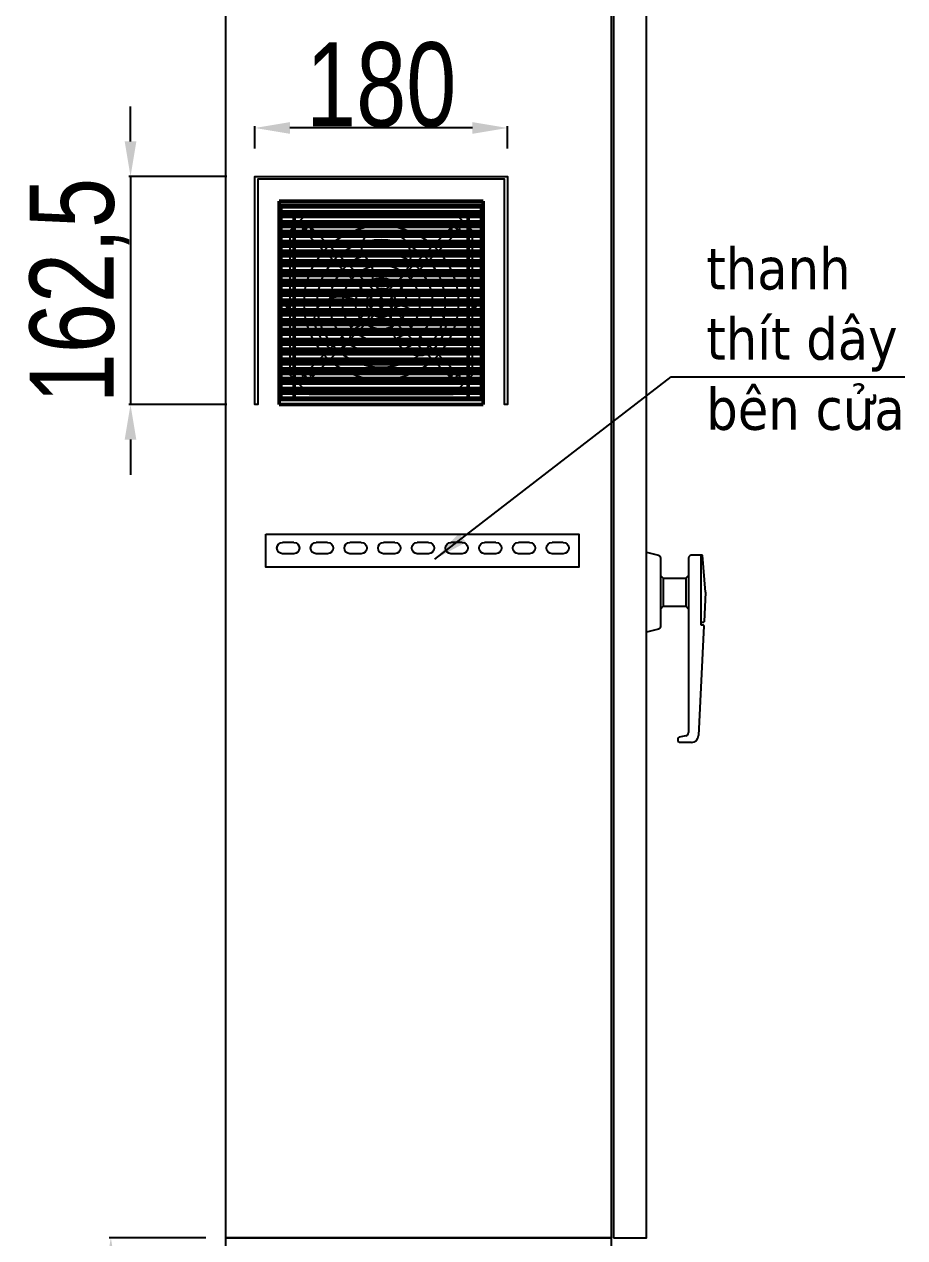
# Model space of a CAD drawing. Header units: inches. Extents: x 21 to 136330, y 8 to 58290.
# Drawn here: x 30891 to 31518, y 43671 to 44535 of the extents above; entities that cross this region are included whole.
import ezdxf

# ---------------------------------------------------------------- set-up
doc = ezdxf.new("R2010")
doc.units = ezdxf.units.IN
doc.header["$MEASUREMENT"] = 0
doc.linetypes.add('EPL_DASH', pattern=[1, 0.5, -0.5])
doc.linetypes.add('HIDDEN', pattern=[9.525, 6.35, -3.175])
for name, color, linetype, transparency in [('@.0.DM. KÍCH THƯỚC', 8, 'Continuous', 0.2), ('@.0.DM. KÍCH THƯỚC @ 1', 8, 'Continuous', 0.2), ('@.DM. KÍCH THƯỚC', 8, 'Continuous', 0.2), ('@.DM. KÍCH THƯỚC @ 1', 8, 'Continuous', 0.2)]:
    doc.layers.add(name, color=color, linetype=linetype, transparency=transparency)
for name, color, linetype in [('@.0.DM. NÉT CHÍNH', 7, 'Continuous'), ('@.0.DM. NÉT CHÍNH @ 1', 7, 'Continuous'), ('DIM', 96, 'Continuous'), ('equipments-cont.', 140, 'Continuous'), ('Text', 4, 'Continuous'), ('THIET BI DIEN', 5, 'Continuous')]:
    doc.layers.add(name, color=color, linetype=linetype)
doc.layers.add('Visible (ISO)', color=7, linetype='Continuous', lineweight=50)
doc.styles.add('Note Text (ISO)', font='tahoma.ttf')
doc.styles.add('roman', font='roman.shx', dxfattribs={"width": 0.8})
doc.dimstyles.new('Kích thước Duy Mạnh', dxfattribs={"dimtxt": 30, "dimasz": 25, "dimexe": 1.25, "dimexo": 20, "dimtad": 1, "dimdec": 1, "dimtxsty": 'roman', "dimcen": 2.5, "dimclrd": 8, "dimclre": 8, "dimclrt": 2, "dimadec": 0, "dimazin": 0, "dimtfac": 1, "dimtdec": 1, "dimtix": 1, "dimtmove": 0, "dimatfit": 3, "dimfxl": 1, "dimtfillclr": 1, "dimarcsym": 0})

# ---------------------------------------------------------------- blocks, each defined once
blk = doc.blocks.new('TV-HTS4')
at = {"layer": 'equipments-cont.'}
for p, q in [((40, 26.36), (32, 26.36)), ((38.97, -21), (38.97, 26.36)), ((42, 0), (40, 26.36)), ((12, 10), (10, 12)), ((12, 10), (28, 10)), ((12, 10), (12, -10)), ((28, 10), (30, 12)), ((28, 10), (28, -10)), ((42, 0), (41.08, -21.02)), ((12, -10), (10, -12)), ((12, -10), (28, -10)), ((28, -10), (30, -12)), ((40.95, -24.02), (37.13, -102.13)), ((38.97, -23.5), (38.97, -21)), ((40.45, -23.5), (38.97, -23.5)), ((40.58, -21.5), (39.47, -21.5)), ((27.99, -102.41), (23.3, -103.34)), ((22.5, -104.33), (22.5, -106.01)), ((32.13, -107.01), (23.5, -107.01))]:
    blk.add_line(p, q, dxfattribs=at)
blk.add_lwpolyline([(0, 28.5), (8.49, 26.38, -0.344151), (10, 24.44), (10, -24.44, -0.344151), (8.49, -26.38), (0, -28.5)], format="xyb", close=True, dxfattribs=at)
blk.add_lwpolyline([(30, 24.36), (30, -99.96)], dxfattribs=at)
for centre, radius, start, end in [((32, 24.36), 2, 90, 180), ((39.47, -21), 0.5, 180, 270), ((40.45, -24), 0.5, 357.48992, 90), ((40.58, -21), 0.5, 270, 357.48992), ((23.5, -104.33), 1, 101.30993, 180), ((27.5, -99.96), 2.5, 281.30993, 0), ((32.13, -102.01), 5, 270, 358.51927), ((23.5, -106.01), 1, 180, 270)]:
    blk.add_arc(centre, radius, start, end, dxfattribs=at)
blk = doc.blocks.new('A$C7B5F0327')
at = {"color": 253}
for p, q in [((4, 8), (12, 8)), ((4, 0), (12, 0))]:
    blk.add_line(p, q, dxfattribs=at)
for centre, start, end in [((4, 4), 90, 270), ((12, 4), 270, 90)]:
    blk.add_arc(centre, 4, start, end, dxfattribs=at)
blk = doc.blocks.new('*U270')
at = {"layer": 'DIM', "color": 7, "linetype": 'EPL_DASH', "xscale": -1}
blk.add_blockref('A$C7B5F0327', (8, -4), dxfattribs=at)
blk = doc.blocks.new('*U271')
at = {"layer": '@.DM. KÍCH THƯỚC', "color": 0, "linetype": 'ByBlock', "lineweight": -2, "transparency": 16777216}
for p in [(0, 0), (24, 0), (48, 0), (72, 0), (96, 0), (120, 0), (144, 0), (168, 0), (192, 0)]:
    blk.add_blockref('*U270', p, dxfattribs=at)
blk = doc.blocks.new('hgh')
at = {"layer": '@.0.DM. NÉT CHÍNH', "color": 1}
blk.add_lwpolyline([(-62, 62), (62, 62), (62, -62), (-62, -62)], close=True, dxfattribs=at)
at = {"layer": 'Visible (ISO)'}
for p, q in [((72.75, 72.5), (-72.75, 72.5)), ((-72.75, 72.5), (-72.75, 69.59)), ((-72.75, 68.42), (-72.75, 69.59)), ((-72.75, 69.59), (72.75, 69.59)), ((72.75, 69.59), (72.75, 72.5)), ((72.75, 69.59), (72.75, 68.42)), ((-72.75, 68.42), (72.75, 68.42)), ((-72.75, 67.26), (-72.75, 68.42)), ((-72.75, 63.76), (-72.75, 67.26)), ((-72.75, 67.26), (-71.59, 67.26)), ((-72.75, 61.44), (-72.75, 63.76)), ((72.75, 63.76), (-72.75, 63.76)), ((-72.75, 60.27), (-72.75, 61.44)), ((-72.75, 61.44), (72.75, 61.44)), ((-71.59, 68.42), (-71.59, 67.26)), ((-71.59, 67.26), (-71.59, 64.76)), ((-71.59, 64.76), (71.59, 64.76)), ((-71.59, 61.44), (-71.59, 60.27)), ((-61.98, 57.77), (-61.98, 61.44)), ((61.98, 61.44), (61.98, 57.77)), ((71.59, 67.26), (71.59, 68.42)), ((71.59, 64.76), (71.59, 67.26)), ((71.59, 67.26), (72.75, 67.26)), ((71.59, 60.27), (71.59, 61.44)), ((72.75, 68.42), (72.75, 67.26)), ((72.75, 67.26), (72.75, 63.76)), ((72.75, 63.76), (72.75, 61.44)), ((72.75, 61.44), (72.75, 60.27)), ((-72.75, 56.78), (-72.75, 60.27)), ((-72.75, 60.27), (-71.59, 60.27)), ((72.75, 56.78), (-72.75, 56.78)), ((-72.75, 54.45), (-72.75, 56.78)), ((-72.75, 53.28), (-72.75, 54.45)), ((-72.75, 54.45), (72.75, 54.45)), ((-72.75, 49.79), (-72.75, 53.28)), ((-72.75, 53.28), (-71.59, 53.28)), ((-71.59, 60.27), (-71.59, 57.77)), ((-71.59, 57.77), (71.59, 57.77)), ((-71.59, 54.45), (-71.59, 53.28)), ((-71.59, 53.28), (-71.59, 50.79)), ((-61.98, 50.79), (-61.98, 54.45)), ((61.98, 54.45), (61.98, 50.79)), ((71.59, 60.27), (72.75, 60.27)), ((71.59, 57.77), (71.59, 60.27)), ((71.59, 53.28), (71.59, 54.45)), ((71.59, 53.28), (72.75, 53.28)), ((71.59, 50.79), (71.59, 53.28)), ((72.75, 60.27), (72.75, 56.78)), ((72.75, 56.78), (72.75, 54.45)), ((72.75, 54.45), (72.75, 53.28)), ((72.75, 53.28), (72.75, 49.79)), ((72.75, 49.79), (-72.75, 49.79)), ((-72.75, 47.46), (-72.75, 49.79)), ((-72.75, 46.29), (-72.75, 47.46)), ((-72.75, 47.46), (72.75, 47.46)), ((-72.75, 42.8), (-72.75, 46.29)), ((-72.75, 46.29), (-71.59, 46.29)), ((-71.59, 50.79), (71.59, 50.79)), ((-71.59, 47.46), (-71.59, 46.29)), ((-71.59, 46.29), (-71.59, 43.8)), ((-71.59, 43.8), (71.59, 43.8)), ((-61.98, 43.8), (-61.98, 47.46)), ((61.98, 47.46), (61.98, 43.8)), ((71.59, 46.29), (71.59, 47.46)), ((71.59, 46.29), (72.75, 46.29)), ((71.59, 43.8), (71.59, 46.29)), ((72.75, 49.79), (72.75, 47.46)), ((72.75, 47.46), (72.75, 46.29)), ((72.75, 46.29), (72.75, 42.8)), ((72.75, 42.8), (-72.75, 42.8)), ((-72.75, 40.47), (-72.75, 42.8)), ((-72.75, 39.31), (-72.75, 40.47)), ((-72.75, 40.47), (72.75, 40.47)), ((-72.75, 35.81), (-72.75, 39.31)), ((-72.75, 39.31), (-71.59, 39.31)), ((72.75, 35.81), (-72.75, 35.81)), ((-72.75, 33.48), (-72.75, 35.81)), ((-71.59, 40.47), (-71.59, 39.31)), ((-71.59, 39.31), (-71.59, 36.81)), ((-71.59, 36.81), (71.59, 36.81)), ((-61.98, 36.81), (-61.98, 40.47)), ((61.98, 40.47), (61.98, 36.81)), ((71.59, 39.31), (71.59, 40.47)), ((71.59, 39.31), (72.75, 39.31)), ((71.59, 36.81), (71.59, 39.31)), ((72.75, 42.8), (72.75, 40.47)), ((72.75, 40.47), (72.75, 39.31)), ((72.75, 39.31), (72.75, 35.81)), ((72.75, 35.81), (72.75, 33.48)), ((-72.75, 32.32), (-72.75, 33.48)), ((-72.75, 33.48), (72.75, 33.48)), ((-72.75, 28.82), (-72.75, 32.32)), ((-72.75, 32.32), (-71.59, 32.32)), ((72.75, 28.82), (-72.75, 28.82)), ((-72.75, 26.49), (-72.75, 28.82)), ((-72.75, 25.33), (-72.75, 26.49)), ((-72.75, 26.49), (72.75, 26.49)), ((-71.59, 33.48), (-71.59, 32.32)), ((-71.59, 32.32), (-71.59, 29.82)), ((-71.59, 29.82), (71.59, 29.82)), ((-71.59, 26.49), (-71.59, 25.33)), ((-61.98, 29.82), (-61.98, 33.48)), ((-61.98, 22.83), (-61.98, 26.49)), ((61.98, 33.48), (61.98, 29.82)), ((61.98, 26.49), (61.98, 22.83)), ((71.59, 32.32), (71.59, 33.48)), ((71.59, 32.32), (72.75, 32.32)), ((71.59, 29.82), (71.59, 32.32)), ((71.59, 25.33), (71.59, 26.49)), ((72.75, 33.48), (72.75, 32.32)), ((72.75, 32.32), (72.75, 28.82)), ((72.75, 28.82), (72.75, 26.49)), ((72.75, 26.49), (72.75, 25.33)), ((-72.75, 21.84), (-72.75, 25.33)), ((-72.75, 25.33), (-71.59, 25.33)), ((72.75, 21.84), (-72.75, 21.84)), ((-72.75, 19.51), (-72.75, 21.84)), ((-72.75, 18.34), (-72.75, 19.51)), ((-72.75, 19.51), (72.75, 19.51)), ((-72.75, 14.85), (-72.75, 18.34)), ((-72.75, 18.34), (-71.59, 18.34)), ((-71.59, 25.33), (-71.59, 22.83)), ((-71.59, 22.83), (71.59, 22.83)), ((-71.59, 19.51), (-71.59, 18.34)), ((-71.59, 18.34), (-71.59, 15.85)), ((-61.98, 15.85), (-61.98, 19.51)), ((61.98, 19.51), (61.98, 15.85)), ((71.59, 25.33), (72.75, 25.33)), ((71.59, 22.83), (71.59, 25.33)), ((71.59, 18.34), (71.59, 19.51)), ((71.59, 18.34), (72.75, 18.34)), ((71.59, 15.85), (71.59, 18.34)), ((72.75, 25.33), (72.75, 21.84)), ((72.75, 21.84), (72.75, 19.51)), ((72.75, 19.51), (72.75, 18.34)), ((72.75, 18.34), (72.75, 14.85)), ((72.75, 14.85), (-72.75, 14.85)), ((-72.75, 12.52), (-72.75, 14.85)), ((-72.75, 11.35), (-72.75, 12.52)), ((-72.75, 12.52), (72.75, 12.52)), ((-72.75, 7.86), (-72.75, 11.35)), ((-72.75, 11.35), (-71.59, 11.35)), ((-71.59, 15.85), (71.59, 15.85)), ((-71.59, 12.52), (-71.59, 11.35)), ((-71.59, 11.35), (-71.59, 8.86)), ((-71.59, 8.86), (71.59, 8.86)), ((-61.98, 8.86), (-61.98, 12.52)), ((61.98, 12.52), (61.98, 8.86)), ((71.59, 11.35), (71.59, 12.52)), ((71.59, 11.35), (72.75, 11.35)), ((71.59, 8.86), (71.59, 11.35)), ((72.75, 14.85), (72.75, 12.52)), ((72.75, 12.52), (72.75, 11.35)), ((72.75, 11.35), (72.75, 7.86)), ((72.75, 7.86), (-72.75, 7.86)), ((-72.75, 5.53), (-72.75, 7.86)), ((-72.75, 4.36), (-72.75, 5.53)), ((-72.75, 5.53), (72.75, 5.53)), ((-72.75, 0.87), (-72.75, 4.36)), ((-72.75, 4.36), (-71.59, 4.36)), ((72.75, 0.87), (-72.75, 0.87)), ((-72.75, -1.46), (-72.75, 0.87)), ((-71.59, 5.53), (-71.59, 4.36)), ((-71.59, 4.36), (-71.59, 1.87)), ((-71.59, 1.87), (71.59, 1.87)), ((-61.98, 1.87), (-61.98, 5.53)), ((61.98, 5.53), (61.98, 1.87)), ((71.59, 4.36), (71.59, 5.53)), ((71.59, 4.36), (72.75, 4.36)), ((71.59, 1.87), (71.59, 4.36)), ((72.75, 7.86), (72.75, 5.53)), ((72.75, 5.53), (72.75, 4.36)), ((72.75, 4.36), (72.75, 0.87)), ((72.75, 0.87), (72.75, -1.46)), ((-72.75, -2.62), (-72.75, -1.46)), ((-72.75, -1.46), (72.75, -1.46)), ((-72.75, -6.12), (-72.75, -2.62)), ((-72.75, -2.62), (-71.59, -2.62)), ((72.75, -6.12), (-72.75, -6.12)), ((-72.75, -8.45), (-72.75, -6.12)), ((-72.75, -9.61), (-72.75, -8.45)), ((-72.75, -8.45), (72.75, -8.45)), ((-71.59, -1.46), (-71.59, -2.62)), ((-71.59, -2.62), (-71.59, -5.12)), ((-71.59, -5.12), (71.59, -5.12)), ((-71.59, -8.45), (-71.59, -9.61)), ((-61.98, -5.12), (-61.98, -1.46)), ((-61.98, -12.11), (-61.98, -8.45)), ((61.98, -1.46), (61.98, -5.12)), ((61.98, -8.45), (61.98, -12.11)), ((71.59, -2.62), (71.59, -1.46)), ((71.59, -2.62), (72.75, -2.62)), ((71.59, -5.12), (71.59, -2.62)), ((71.59, -9.61), (71.59, -8.45)), ((72.75, -1.46), (72.75, -2.62)), ((72.75, -2.62), (72.75, -6.12)), ((72.75, -6.12), (72.75, -8.45)), ((72.75, -8.45), (72.75, -9.61)), ((-72.75, -13.11), (-72.75, -9.61)), ((-72.75, -9.61), (-71.59, -9.61)), ((72.75, -13.11), (-72.75, -13.11)), ((-72.75, -15.44), (-72.75, -13.11)), ((-72.75, -16.6), (-72.75, -15.44)), ((-72.75, -15.44), (72.75, -15.44)), ((-72.75, -20.09), (-72.75, -16.6)), ((-72.75, -16.6), (-71.59, -16.6)), ((-71.59, -9.61), (-71.59, -12.11)), ((-71.59, -12.11), (71.59, -12.11)), ((-71.59, -15.44), (-71.59, -16.6)), ((-71.59, -16.6), (-71.59, -19.1)), ((-61.98, -19.1), (-61.98, -15.44)), ((61.98, -15.44), (61.98, -19.1)), ((71.59, -9.61), (72.75, -9.61)), ((71.59, -12.11), (71.59, -9.61)), ((71.59, -16.6), (71.59, -15.44)), ((71.59, -16.6), (72.75, -16.6)), ((71.59, -19.1), (71.59, -16.6)), ((72.75, -9.61), (72.75, -13.11)), ((72.75, -13.11), (72.75, -15.44)), ((72.75, -15.44), (72.75, -16.6)), ((72.75, -16.6), (72.75, -20.09)), ((72.75, -20.09), (-72.75, -20.09)), ((-72.75, -22.42), (-72.75, -20.09)), ((-72.75, -23.59), (-72.75, -22.42)), ((-72.75, -22.42), (72.75, -22.42)), ((-72.75, -27.08), (-72.75, -23.59)), ((-72.75, -23.59), (-71.59, -23.59)), ((-71.59, -19.1), (71.59, -19.1)), ((-71.59, -22.42), (-71.59, -23.59)), ((-71.59, -23.59), (-71.59, -26.08)), ((-61.98, -26.08), (-61.98, -22.42)), ((61.98, -22.42), (61.98, -26.08)), ((71.59, -23.59), (71.59, -22.42)), ((71.59, -23.59), (72.75, -23.59)), ((71.59, -26.08), (71.59, -23.59)), ((72.75, -20.09), (72.75, -22.42)), ((72.75, -22.42), (72.75, -23.59)), ((72.75, -23.59), (72.75, -27.08)), ((72.75, -27.08), (-72.75, -27.08)), ((-72.75, -29.41), (-72.75, -27.08)), ((-72.75, -30.58), (-72.75, -29.41)), ((-72.75, -29.41), (72.75, -29.41)), ((-72.75, -34.07), (-72.75, -30.58)), ((-72.75, -30.58), (-71.59, -30.58)), ((72.75, -34.07), (-72.75, -34.07)), ((-72.75, -36.4), (-72.75, -34.07)), ((-71.59, -26.08), (71.59, -26.08)), ((-71.59, -29.41), (-71.59, -30.58)), ((-71.59, -30.58), (-71.59, -33.07)), ((-71.59, -33.07), (71.59, -33.07)), ((-61.98, -33.07), (-61.98, -29.41)), ((61.98, -29.41), (61.98, -33.07)), ((71.59, -30.58), (71.59, -29.41)), ((71.59, -30.58), (72.75, -30.58)), ((71.59, -33.07), (71.59, -30.58)), ((72.75, -27.08), (72.75, -29.41)), ((72.75, -29.41), (72.75, -30.58)), ((72.75, -30.58), (72.75, -34.07)), ((72.75, -34.07), (72.75, -36.4)), ((-72.75, -37.56), (-72.75, -36.4)), ((-72.75, -36.4), (72.75, -36.4)), ((-72.75, -41.06), (-72.75, -37.56)), ((-72.75, -37.56), (-71.59, -37.56)), ((72.75, -41.06), (-72.75, -41.06)), ((-72.75, -43.39), (-72.75, -41.06)), ((-71.59, -36.4), (-71.59, -37.56)), ((-71.59, -37.56), (-71.59, -40.06)), ((-71.59, -40.06), (71.59, -40.06)), ((-61.98, -40.06), (-61.98, -36.4)), ((61.98, -36.4), (61.98, -40.06)), ((71.59, -37.56), (71.59, -36.4)), ((71.59, -37.56), (72.75, -37.56)), ((71.59, -40.06), (71.59, -37.56)), ((72.75, -36.4), (72.75, -37.56)), ((72.75, -37.56), (72.75, -41.06)), ((72.75, -41.06), (72.75, -43.39)), ((-72.75, -44.55), (-72.75, -43.39)), ((-72.75, -43.39), (72.75, -43.39)), ((-72.75, -48.05), (-72.75, -44.55)), ((-72.75, -44.55), (-71.59, -44.55)), ((72.75, -48.05), (-72.75, -48.05)), ((-72.75, -50.38), (-72.75, -48.05)), ((-72.75, -51.54), (-72.75, -50.38)), ((-72.75, -50.38), (72.75, -50.38)), ((-72.75, -55.04), (-72.75, -51.54)), ((-72.75, -51.54), (-71.59, -51.54)), ((-71.59, -43.39), (-71.59, -44.55)), ((-71.59, -44.55), (-71.59, -47.05)), ((-71.59, -47.05), (71.59, -47.05)), ((-71.59, -50.38), (-71.59, -51.54)), ((-71.59, -51.54), (-71.59, -54.04)), ((-61.98, -47.05), (-61.98, -43.39)), ((-61.98, -54.04), (-61.98, -50.38)), ((61.98, -43.39), (61.98, -47.05)), ((61.98, -50.38), (61.98, -54.04)), ((71.59, -44.55), (71.59, -43.39)), ((71.59, -44.55), (72.75, -44.55)), ((71.59, -47.05), (71.59, -44.55)), ((71.59, -51.54), (71.59, -50.38)), ((71.59, -51.54), (72.75, -51.54)), ((71.59, -54.04), (71.59, -51.54)), ((72.75, -43.39), (72.75, -44.55)), ((72.75, -44.55), (72.75, -48.05)), ((72.75, -48.05), (72.75, -50.38)), ((72.75, -50.38), (72.75, -51.54)), ((72.75, -51.54), (72.75, -55.04)), ((72.75, -55.04), (-72.75, -55.04)), ((-72.75, -57.36), (-72.75, -55.04)), ((-72.75, -58.53), (-72.75, -57.36)), ((-72.75, -57.36), (72.75, -57.36)), ((-72.75, -62.02), (-72.75, -58.53)), ((-72.75, -58.53), (-71.59, -58.53)), ((-71.59, -54.04), (71.59, -54.04)), ((-71.59, -57.36), (-71.59, -58.53)), ((-71.59, -58.53), (-71.59, -61.03)), ((-61.98, -61.03), (-61.98, -57.36)), ((61.98, -57.36), (61.98, -61.03)), ((71.59, -58.53), (71.59, -57.36)), ((71.59, -58.53), (72.75, -58.53)), ((71.59, -61.03), (71.59, -58.53)), ((72.75, -55.04), (72.75, -57.36)), ((72.75, -57.36), (72.75, -58.53)), ((72.75, -58.53), (72.75, -62.02)), ((72.75, -62.02), (-72.75, -62.02)), ((-72.75, -72.5), (-72.75, -62.02)), ((-72.75, -65.52), (-72.75, -64.35)), ((-72.75, -64.35), (72.75, -64.35)), ((-72.75, -69.01), (-72.75, -65.52)), ((-72.75, -65.52), (-71.59, -65.52)), ((72.75, -69.01), (-72.75, -69.01)), ((-71.59, -61.03), (71.59, -61.03)), ((-71.59, -64.35), (-71.59, -65.52)), ((-71.59, -65.52), (-71.59, -68.01)), ((-71.59, -68.01), (71.59, -68.01)), ((-61.98, -68.01), (-61.98, -64.35)), ((61.98, -64.35), (61.98, -68.01)), ((71.59, -65.52), (71.59, -64.35)), ((71.59, -65.52), (72.75, -65.52)), ((71.59, -68.01), (71.59, -65.52)), ((72.75, -62.02), (72.75, -72.5)), ((72.75, -64.35), (72.75, -65.52)), ((72.75, -65.52), (72.75, -69.01)), ((72.75, -72.5), (-72.75, -72.5))]:
    blk.add_line(p, q, dxfattribs=at)
for centre in [(-66.64, -1.75), (66.64, -1.75)]:
    blk.add_arc(centre, 0.944, 162.03406, 17.96594, dxfattribs=at)
blk = doc.blocks.new('quattt')
at = {"layer": 'THIET BI DIEN', "color": 250, "ltscale": 80}
for p, q in [((-60579.79, -37865.61), (-60587.53, -37865.61)), ((-60583.66, -37861.74), (-60583.66, -37869.48))]:
    blk.add_line(p, q, dxfattribs=at)
at = {"layer": 'THIET BI DIEN', "color": 8, "linetype": 'HIDDEN', "ltscale": 30}
blk.add_lwpolyline([(-60634.98, -37930.61), (-60532.35, -37930.61), (-60518.66, -37916.93), (-60518.66, -37814.3), (-60532.35, -37800.61), (-60634.98, -37800.61), (-60648.66, -37814.3), (-60648.66, -37916.93)], close=True, dxfattribs=at)
at = {"layer": 'THIET BI DIEN', "color": 11, "ltscale": 80}
for points in [[(-60530.44, -37918.83), (-60530.44, -37918.83, 0.414214), (-60530.44, -37914.96), (-60633.01, -37812.39, 0.414214), (-60636.88, -37812.39), (-60636.88, -37812.39, 0.414214), (-60636.88, -37816.26), (-60534.32, -37918.83, 0.414214)], [(-60636.88, -37918.83), (-60636.88, -37918.83, -0.414214), (-60636.88, -37914.96), (-60534.32, -37812.39, -0.414214), (-60530.44, -37812.39), (-60530.44, -37812.39, -0.414214), (-60530.44, -37816.26), (-60633.01, -37918.83, -0.414214)]]:
    blk.add_lwpolyline(points, format="xyb", close=True, dxfattribs=at)
for centre, radius in [((-60635.98, -37813.3), 3.42), ((-60531.35, -37813.3), 3.42), ((-60583.66, -37866.13), 45.61), ((-60583.66, -37866.13), 36.49), ((-60583.66, -37866.13), 27.37), ((-60583.66, -37866.13), 18.25), ((-60635.98, -37917.93), 3.42), ((-60531.35, -37917.93), 3.42)]:
    blk.add_circle(centre, radius, dxfattribs=at)
at = {"layer": 'THIET BI DIEN', "color": 6, "ltscale": 15}
blk.add_circle((-60583.66, -37865.61), 55, dxfattribs=at)
at = {"layer": 'THIET BI DIEN', "color": 2, "ltscale": 80}
for centre in [(-60635.95, -37813.33), (-60531.38, -37813.33), (-60635.95, -37917.89), (-60531.38, -37917.89)]:
    blk.add_circle(centre, 2.05, dxfattribs=at)
at = {"layer": 'THIET BI DIEN', "ltscale": 15}
blk.add_circle((-60583.66, -37865.61), 10.38, dxfattribs=at)
at = {"layer": 'THIET BI DIEN', "color": 250, "ltscale": 80}
blk.add_circle((-60583.66, -37865.61), 8.18, dxfattribs=at)
at = {"layer": 'THIET BI DIEN', "ltscale": 15}
for points in [[(-60580.38, -37855.76), (-60567.72, -37845.8), (-60562.61, -37832.98), (-60566.26, -37821.3), (-60583.66, -37815.78), (-60596.31, -37820.47), (-60597.31, -37828.78), (-60590.55, -37839.37), (-60588.68, -37852.4), (-60585.58, -37855.41)], [(-60593.83, -37867.69), (-60608.79, -37861.71), (-60622.45, -37863.69), (-60630.74, -37872.7), (-60626.82, -37890.53), (-60616.44, -37899.13), (-60608.74, -37895.84), (-60602.95, -37884.7), (-60592.6, -37876.56), (-60591.54, -37872.37)], [(-60576.78, -37873.38), (-60574.48, -37889.32), (-60565.93, -37900.16), (-60553.99, -37902.84), (-60540.51, -37890.53), (-60538.24, -37877.23), (-60544.95, -37872.21), (-60557.49, -37872.77), (-60569.71, -37867.88), (-60573.87, -37869.06)]]:
    blk.add_spline(points, degree=3, dxfattribs=at)
blk = doc.blocks.new('*D834')
at = {"layer": '@.DM. KÍCH THƯỚC', "color": 8, "lineweight": -2, "transparency": 16777216}
for p, q in [((31020.31, 43670.62), (30951.38, 43670.62)), ((31004.31, 43470.62), (30951.38, 43470.62))]:
    blk.add_line(p, q, dxfattribs=at)
at = {"layer": '@.DM. KÍCH THƯỚC', "lineweight": -2, "transparency": 16777216}
blk.add_line((30952.63, 43645.62), (30952.63, 43495.62), dxfattribs=at)
at = {"layer": '@.DM. KÍCH THƯỚC', "transparency": 16777216}
for points in [[(30948.46, 43645.62), (30956.79, 43645.62), (30952.63, 43670.62)], [(30948.46, 43495.62), (30956.79, 43495.62), (30952.63, 43470.62)]]:
    blk.add_solid(points, dxfattribs=at)
at = {"layer": 'Defpoints', "color": 0, "transparency": 16777216}
for p in [(31040.31, 43670.62), (30952.63, 43470.62), (31024.31, 43470.62)]:
    blk.add_point(p, dxfattribs=at)
at = {"layer": '@.DM. KÍCH THƯỚC', "color": 2, "transparency": 16777216, "insert": (30892, 43508.91), "char_height": 60, "attachment_point": 1, "rotation": 90, "style": 'roman'}
blk.add_mtext('200', dxfattribs=at)
blk = doc.blocks.new('*D870')
at = {"layer": '@.0.DM. NÉT CHÍNH', "color": 8, "lineweight": -2, "transparency": 16777216}
for p, q in [((31055.29, 44446.87), (31055.29, 44462.72)), ((31235.29, 44446.87), (31235.29, 44462.72))]:
    blk.add_line(p, q, dxfattribs=at)
at = {"layer": '@.0.DM. NÉT CHÍNH', "lineweight": -2, "transparency": 16777216}
blk.add_line((31210.29, 44461.47), (31080.29, 44461.47), dxfattribs=at)
at = {"layer": '@.0.DM. NÉT CHÍNH', "transparency": 16777216}
for points in [[(31080.29, 44465.64), (31080.29, 44457.31), (31055.29, 44461.47)], [(31210.29, 44465.64), (31210.29, 44457.31), (31235.29, 44461.47)]]:
    blk.add_solid(points, dxfattribs=at)
at = {"layer": 'Defpoints', "color": 0, "transparency": 16777216}
for p in [(31055.29, 44461.47), (31055.29, 44426.87), (31235.29, 44426.87)]:
    blk.add_point(p, dxfattribs=at)
at = {"layer": '@.0.DM. NÉT CHÍNH', "color": 2, "transparency": 16777216, "insert": (31145.29, 44492.1), "char_height": 60, "attachment_point": 5, "style": 'roman'}
blk.add_mtext('180', dxfattribs=at)
blk = doc.blocks.new('*D871')
at = {"layer": '@.0.DM. NÉT CHÍNH', "lineweight": -2, "transparency": 16777216}
for p, q in [((30966.64, 44451.87), (30966.64, 44476.87)), ((30966.64, 44426.87), (30966.64, 44264.37)), ((30966.64, 44239.37), (30966.64, 44214.37))]:
    blk.add_line(p, q, dxfattribs=at)
at = {"layer": '@.0.DM. NÉT CHÍNH', "color": 8, "lineweight": -2, "transparency": 16777216}
for p, q in [((31035.29, 44426.87), (30965.39, 44426.87)), ((31035.29, 44264.37), (30965.39, 44264.37))]:
    blk.add_line(p, q, dxfattribs=at)
at = {"layer": '@.0.DM. NÉT CHÍNH', "transparency": 16777216}
for points in [[(30962.47, 44451.87), (30970.8, 44451.87), (30966.64, 44426.87)], [(30962.47, 44239.37), (30970.8, 44239.37), (30966.64, 44264.37)]]:
    blk.add_solid(points, dxfattribs=at)
at = {"layer": 'Defpoints', "color": 0, "transparency": 16777216}
for p in [(31055.29, 44426.87), (30966.64, 44264.37), (31055.29, 44264.37)]:
    blk.add_point(p, dxfattribs=at)
at = {"layer": '@.0.DM. NÉT CHÍNH', "color": 2, "transparency": 16777216, "insert": (30930.3, 44345.62), "char_height": 60, "attachment_point": 5, "rotation": 90, "style": 'roman'}
blk.add_mtext('162,5', dxfattribs=at)

msp = doc.modelspace()

# ---------------------------------------------------------------- linework, layer by layer
at = {"layer": '@.0.DM. NÉT CHÍNH'}
for points in [[(31034.3123, 43670.6229), (31309.3123, 43670.6229), (31309.3123, 44605.5651), (31034.3123, 44605.5651)], [(31310.8123, 43670.6229), (31334.3123, 43670.6229), (31334.3123, 44590.6229), (31310.8123, 44590.6229)], [(31034.3123, 43630.6229), (31309.3123, 43630.6229), (31309.3123, 43670.6229), (31034.3123, 43670.6229)]]:
    msp.add_lwpolyline(points, close=True, dxfattribs=at)
at = {"layer": '@.0.DM. NÉT CHÍNH', "color": 4}
msp.add_lwpolyline([(31145.2867, 44426.874), (31235.2867, 44426.874), (31235.2867, 44264.374), (31233.2867, 44264.374), (31233.2867, 44424.874), (31057.2867, 44424.874), (31057.2867, 44264.374), (31055.2867, 44264.374), (31055.2867, 44426.874), (31145.2867, 44426.874)], dxfattribs=at)
at = {"layer": '@.DM. KÍCH THƯỚC'}
msp.add_lwpolyline([(31063.0452, 44172.0819), (31286.0781, 44172.0819), (31286.0781, 44148.5892), (31063.0452, 44148.5892)], close=True, dxfattribs=at)

# ---------------------------------------------------------------- block references
at = {"layer": '@.0.DM. NÉT CHÍNH', "color": 1}
for name, p in [('hgh', (31145.2856, 44336.874)), ('quattt', (91728.9504, 82202.4851))]:
    msp.add_blockref(name, p, dxfattribs=at)
at = {"layer": '@.DM. KÍCH THƯỚC'}
msp.add_blockref('*U271', (31079.031, 44162.0819), dxfattribs=at)
at = {"layer": 'Text'}
msp.add_blockref('TV-HTS4', (31334.3123, 44130.6229), dxfattribs=at)

# ---------------------------------------------------------------- texts
at = {"layer": '@.0.DM. KÍCH THƯỚC', "insert": (31376.9398, 44376.397), "char_height": 30, "width": 269.497697, "attachment_point": 1, "style": 'Note Text (ISO)'}
msp.add_mtext('thanh \\Pthít dây\\Pbên cửa', dxfattribs=at)

# ---------------------------------------------------------------- dimensions: what is measured, and where the dimension line sits
at = {"layer": '@.0.DM. NÉT CHÍNH @ 1'}
dim = msp.add_linear_dim(base=(31055.2867, 44461.4741), p1=(31235.2867, 44426.874), p2=(31055.2867, 44426.874), dimstyle='Kích thước Duy Mạnh', override={"dimscale": 1, "dimtxt": 60, "dimdec": 2, "dimclrd": 256, "dimadec": 2, "dimtdec": 2, "dimtix": 1, "dimtofl": 1, "dimtmove": 0, "dimatfit": 3}, dxfattribs=at)
dim.commit()
dim.dimension.update_dxf_attribs({"geometry": '*D870', "text_midpoint": (31145.2867, 44492.0991)})
dim = msp.add_linear_dim(base=(30966.6383, 44264.374), p1=(31055.2867, 44426.874), p2=(31055.2867, 44264.374), angle=90, dimstyle='Kích thước Duy Mạnh', override={"dimscale": 1, "dimtxt": 60, "dimdec": 2, "dimclrd": 256, "dimadec": 2, "dimtdec": 2, "dimtix": 1, "dimtofl": 1, "dimtmove": 0, "dimatfit": 3}, dxfattribs=at)
dim.commit()
dim.dimension.update_dxf_attribs({"geometry": '*D871', "text_midpoint": (30930.299, 44345.624)})
at = {"layer": '@.DM. KÍCH THƯỚC @ 1', "color": 0}
dim = msp.add_linear_dim(base=(30952.6267, 43470.6229), p1=(31040.3123, 43670.6229), p2=(31024.3123, 43470.6229), angle=270, dimstyle='Kích thước Duy Mạnh', override={"dimscale": 1, "dimtxt": 60, "dimdec": 0, "dimclrd": 256, "dimtdec": 0, "dimtix": 1, "dimtofl": 0, "dimtmove": 0, "dimatfit": 1}, dxfattribs=at)
dim.commit()
dim.dimension.update_dxf_attribs({"geometry": '*D834', "text_midpoint": (30952.6267, 43570.6229), "dimtype": 128})

# ---------------------------------------------------------------- leaders
at = {"layer": '@.0.DM. KÍCH THƯỚC @ 1', "annotation_type": 0, "has_hookline": 1, "hookline_direction": 0, "text_width": 140.8328}
msp.add_leader([(31183.4302, 44154.1433), (31351.9398, 44284.1486), (31376.9398, 44284.1486)], dimstyle='Kích thước Duy Mạnh', override={"dimscale": 1, "dimdec": 0, "dimclrd": 256, "dimtdec": 0}, dxfattribs=at)

doc.saveas('drawing.dxf')
